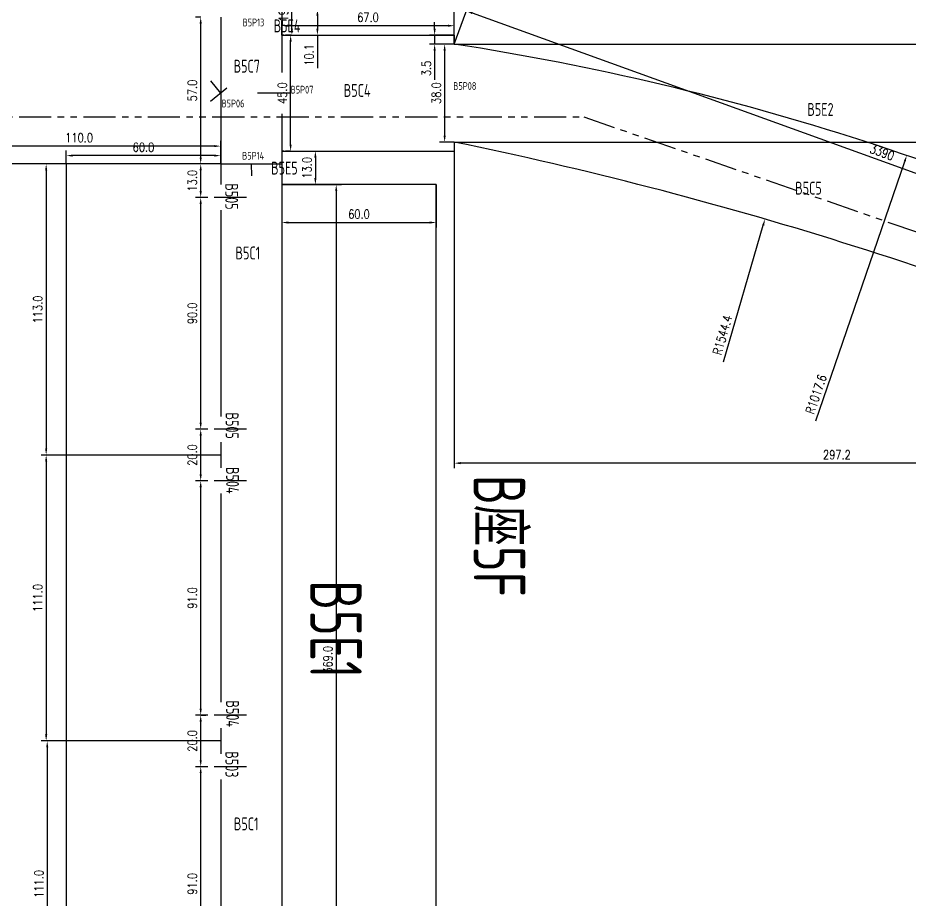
# Model space of a CAD drawing. Header units: millimetres. Extents: x -1254 to 4822, y -4397 to 16.
# Drawn here: x 746.8 to 1093.3, y -959.2 to -616.7 of the extents above; entities that cross this region are included whole.
import ezdxf

# ---------------------------------------------------------------- set-up
doc = ezdxf.new("R2010")
doc.units = ezdxf.units.MM
doc.header["$LTSCALE"] = 10
doc.linetypes.add('CENTER', pattern=[2, 1.25, -0.25, 0.25, -0.25])
doc.linetypes.add('PHANTOM', pattern=[2.5, 1.25, -0.25, 0.25, -0.25, 0.25, -0.25])
for name, color, linetype in [('1轮廓实线层', 7, 'Continuous'), ('2细线层', 6, 'Continuous'), ('3中心线层', 1, 'CENTER'), ('6文字层', 5, 'Continuous'), ('9双点划线层', 6, 'PHANTOM')]:
    doc.layers.add(name, color=color, linetype=linetype)
doc.styles.add('PC_TEXTSTYLE', font='gbenor.shx', dxfattribs={"width": 0.8, "bigfont": 'hzfs.shx'})
doc.styles.add('TH_GBDIM', font='romans.shx', dxfattribs={"width": 0.8, "bigfont": 'gbcbig.shx'})
doc.dimstyles.new('单位为厘米', dxfattribs={"dimtxt": 3.5, "dimasz": 2.5, "dimexe": 2, "dimexo": 0, "dimgap": 1.5, "dimtad": 1, "dimdec": 1, "dimzin": 0, "dimdsep": 46, "dimtxsty": 'TH_GBDIM', "dimcen": 2.5, "dimclrd": 1, "dimclre": 1, "dimclrt": 5, "dimadec": 0, "dimazin": 0, "dimtfac": 0.714286, "dimtdec": 1, "dimtmove": 0, "dimatfit": 3, "dimfxl": 1, "dimtzin": 0, "dimlwd": -1, "dimlwe": -1, "dimarcsym": 0})

# ---------------------------------------------------------------- blocks, each defined once
blk = doc.blocks.new('*D348')
at = {"layer": '1轮廓实线层', "color": 1, "transparency": 16777216}
for p, q in [((852.76, -623.4), (850.68, -623.4)), ((852.68, -665.9), (852.68, -625.9)), ((852.68, -668.4), (850.68, -668.4))]:
    blk.add_line(p, q, dxfattribs=at)
for points in [[(852.26, -625.9), (853.09, -625.9), (852.68, -623.4)], [(852.26, -665.9), (853.09, -665.9), (852.68, -668.4)]]:
    blk.add_solid(points, dxfattribs=at)
at = {"layer": 'Defpoints', "color": 0, "transparency": 16777216}
for p in [(852.68, -623.4), (852.76, -623.4), (852.68, -668.4)]:
    blk.add_point(p, dxfattribs=at)
at = {"layer": '1轮廓实线层', "color": 5, "transparency": 16777216, "insert": (849.43, -645.9), "char_height": 3.5, "attachment_point": 5, "rotation": 90, "style": 'TH_GBDIM'}
blk.add_mtext('45.0', dxfattribs=at)
blk = doc.blocks.new('*D263')
at = {"layer": '1轮廓实线层', "color": 1, "transparency": 16777216}
for p, q in [((852.76, -623.4), (850.68, -623.4)), ((852.68, -665.9), (852.68, -625.9)), ((852.68, -668.4), (850.68, -668.4))]:
    blk.add_line(p, q, dxfattribs=at)
for points in [[(852.26, -625.9), (853.09, -625.9), (852.68, -623.4)], [(852.26, -665.9), (853.09, -665.9), (852.68, -668.4)]]:
    blk.add_solid(points, dxfattribs=at)
at = {"layer": 'Defpoints', "color": 0, "transparency": 16777216}
for p in [(852.68, -623.4), (852.76, -623.4), (852.68, -668.4)]:
    blk.add_point(p, dxfattribs=at)
at = {"layer": '1轮廓实线层', "color": 5, "transparency": 16777216, "insert": (849.43, -645.9), "char_height": 3.5, "attachment_point": 5, "rotation": 90, "style": 'TH_GBDIM'}
blk.add_mtext('45.0', dxfattribs=at)
blk = doc.blocks.new('*D270')
at = {"layer": '1轮廓实线层', "color": 1, "transparency": 16777216}
for p, q in [((817.76, -907.4), (815.76, -907.4)), ((817.76, -995.9), (817.76, -909.9)), ((817.76, -998.4), (815.76, -998.4))]:
    blk.add_line(p, q, dxfattribs=at)
for points in [[(817.34, -909.9), (818.17, -909.9), (817.76, -907.4)], [(817.34, -995.9), (818.17, -995.9), (817.76, -998.4)]]:
    blk.add_solid(points, dxfattribs=at)
at = {"layer": 'Defpoints', "color": 0, "transparency": 16777216}
for p in [(817.76, -907.4), (817.76, -907.4), (817.76, -998.4)]:
    blk.add_point(p, dxfattribs=at)
at = {"layer": '1轮廓实线层', "color": 5, "transparency": 16777216, "insert": (814.51, -952.9), "char_height": 3.5, "attachment_point": 5, "rotation": 90, "style": 'TH_GBDIM'}
blk.add_mtext('91.0', dxfattribs=at)
blk = doc.blocks.new('*D271')
at = {"layer": '1轮廓实线层', "color": 1, "transparency": 16777216}
for p, q in [((817.76, -887.4), (815.76, -887.4)), ((817.76, -904.9), (817.76, -889.9)), ((817.76, -907.4), (815.76, -907.4))]:
    blk.add_line(p, q, dxfattribs=at)
for points in [[(817.34, -889.9), (818.17, -889.9), (817.76, -887.4)], [(817.34, -904.9), (818.17, -904.9), (817.76, -907.4)]]:
    blk.add_solid(points, dxfattribs=at)
at = {"layer": 'Defpoints', "color": 0, "transparency": 16777216}
for p in [(817.76, -887.4), (817.76, -887.4), (817.76, -907.4)]:
    blk.add_point(p, dxfattribs=at)
at = {"layer": '1轮廓实线层', "color": 5, "transparency": 16777216, "insert": (814.51, -897.4), "char_height": 3.5, "attachment_point": 5, "rotation": 90, "style": 'TH_GBDIM'}
blk.add_mtext('20.0', dxfattribs=at)
blk = doc.blocks.new('*D272')
at = {"layer": '1轮廓实线层', "color": 1, "transparency": 16777216}
for p, q in [((817.76, -796.4), (815.76, -796.4)), ((817.76, -884.9), (817.76, -798.9)), ((817.76, -887.4), (819.76, -887.4))]:
    blk.add_line(p, q, dxfattribs=at)
for points in [[(817.34, -798.9), (818.17, -798.9), (817.76, -796.4)], [(817.34, -884.9), (818.17, -884.9), (817.76, -887.4)]]:
    blk.add_solid(points, dxfattribs=at)
at = {"layer": 'Defpoints', "color": 0, "transparency": 16777216}
for p in [(817.76, -796.4), (817.76, -796.4), (817.76, -887.4)]:
    blk.add_point(p, dxfattribs=at)
at = {"layer": '1轮廓实线层', "color": 5, "transparency": 16777216, "insert": (814.51, -841.9), "char_height": 3.5, "attachment_point": 5, "rotation": 90, "style": 'TH_GBDIM'}
blk.add_mtext('91.0', dxfattribs=at)
blk = doc.blocks.new('*D273')
at = {"layer": '1轮廓实线层', "color": 1, "transparency": 16777216}
for p, q in [((817.76, -776.4), (815.76, -776.4)), ((817.76, -793.9), (817.76, -778.9)), ((817.76, -796.4), (815.76, -796.4))]:
    blk.add_line(p, q, dxfattribs=at)
for points in [[(817.34, -778.9), (818.17, -778.9), (817.76, -776.4)], [(817.34, -793.9), (818.17, -793.9), (817.76, -796.4)]]:
    blk.add_solid(points, dxfattribs=at)
at = {"layer": 'Defpoints', "color": 0, "transparency": 16777216}
for p in [(817.76, -776.4), (817.76, -776.4), (817.76, -796.4)]:
    blk.add_point(p, dxfattribs=at)
at = {"layer": '1轮廓实线层', "color": 5, "transparency": 16777216, "insert": (814.51, -786.4), "char_height": 3.5, "attachment_point": 5, "rotation": 90, "style": 'TH_GBDIM'}
blk.add_mtext('20.0', dxfattribs=at)
blk = doc.blocks.new('*D274')
at = {"layer": '1轮廓实线层', "color": 1, "transparency": 16777216}
for p, q in [((817.76, -686.4), (815.76, -686.4)), ((817.76, -773.9), (817.76, -688.9)), ((817.76, -776.4), (815.76, -776.4))]:
    blk.add_line(p, q, dxfattribs=at)
for points in [[(817.34, -688.9), (818.17, -688.9), (817.76, -686.4)], [(817.34, -773.9), (818.17, -773.9), (817.76, -776.4)]]:
    blk.add_solid(points, dxfattribs=at)
at = {"layer": 'Defpoints', "color": 0, "transparency": 16777216}
for p in [(817.76, -686.4), (817.76, -686.4), (817.76, -776.4)]:
    blk.add_point(p, dxfattribs=at)
at = {"layer": '1轮廓实线层', "color": 5, "transparency": 16777216, "insert": (814.51, -731.4), "char_height": 3.5, "attachment_point": 5, "rotation": 90, "style": 'TH_GBDIM'}
blk.add_mtext('90.0', dxfattribs=at)
blk = doc.blocks.new('*D275')
at = {"layer": '1轮廓实线层', "color": 1, "transparency": 16777216}
for p, q in [((817.76, -673.4), (815.76, -673.4)), ((817.76, -683.9), (817.76, -675.9)), ((817.76, -686.4), (815.76, -686.4))]:
    blk.add_line(p, q, dxfattribs=at)
for points in [[(817.34, -675.9), (818.17, -675.9), (817.76, -673.4)], [(817.34, -683.9), (818.17, -683.9), (817.76, -686.4)]]:
    blk.add_solid(points, dxfattribs=at)
at = {"layer": 'Defpoints', "color": 0, "transparency": 16777216}
for p in [(817.76, -673.4), (817.76, -673.4), (817.76, -686.4)]:
    blk.add_point(p, dxfattribs=at)
at = {"layer": '1轮廓实线层', "color": 5, "transparency": 16777216, "insert": (814.51, -679.9), "char_height": 3.5, "attachment_point": 5, "rotation": 90, "style": 'TH_GBDIM'}
blk.add_mtext('13.0', dxfattribs=at)
blk = doc.blocks.new('*D280')
at = {"layer": '1轮廓实线层', "color": 1, "transparency": 16777216}
for p, q in [((854.23, -604.4), (851.16, -604.4)), ((853.16, -620.9), (853.16, -606.9)), ((850.09, -623.4), (855.16, -623.4))]:
    blk.add_line(p, q, dxfattribs=at)
for points in [[(852.74, -606.9), (853.58, -606.9), (853.16, -604.4)], [(852.74, -620.9), (853.58, -620.9), (853.16, -623.4)]]:
    blk.add_solid(points, dxfattribs=at)
at = {"layer": 'Defpoints', "color": 0, "transparency": 16777216}
for p in [(853.16, -604.4), (854.23, -604.4), (850.09, -623.4)]:
    blk.add_point(p, dxfattribs=at)
at = {"layer": '1轮廓实线层', "color": 5, "transparency": 16777216, "insert": (849.91, -613.9), "char_height": 3.5, "attachment_point": 5, "rotation": 90, "style": 'TH_GBDIM'}
blk.add_mtext('19.0', dxfattribs=at)
blk = doc.blocks.new('*D283')
at = {"layer": '1轮廓实线层', "color": 1, "transparency": 16777216}
for p, q in [((817.76, -616.4), (815.76, -616.4)), ((817.76, -670.9), (817.76, -618.9)), ((817.76, -673.4), (815.76, -673.4))]:
    blk.add_line(p, q, dxfattribs=at)
for points in [[(817.34, -618.9), (818.17, -618.9), (817.76, -616.4)], [(817.34, -670.9), (818.17, -670.9), (817.76, -673.4)]]:
    blk.add_solid(points, dxfattribs=at)
at = {"layer": 'Defpoints', "color": 0, "transparency": 16777216}
for p in [(817.76, -616.4), (817.76, -616.4), (817.76, -673.4)]:
    blk.add_point(p, dxfattribs=at)
at = {"layer": '1轮廓实线层', "color": 5, "transparency": 16777216, "insert": (814.51, -644.9), "char_height": 3.5, "attachment_point": 5, "rotation": 90, "style": 'TH_GBDIM'}
blk.add_mtext('57.0', dxfattribs=at)
blk = doc.blocks.new('*D286')
at = {"layer": '1轮廓实线层', "color": 1, "transparency": 16777216}
for p, q in [((715.53, -646.9), (715.53, -668.48)), ((825.53, -673.4), (825.53, -664.48)), ((823.03, -666.48), (718.03, -666.48))]:
    blk.add_line(p, q, dxfattribs=at)
for points in [[(718.03, -666.06), (718.03, -666.89), (715.53, -666.48)], [(823.03, -666.06), (823.03, -666.89), (825.53, -666.48)]]:
    blk.add_solid(points, dxfattribs=at)
at = {"layer": 'Defpoints', "color": 0, "transparency": 16777216}
for p in [(715.53, -646.9), (715.53, -666.48), (825.53, -673.4)]:
    blk.add_point(p, dxfattribs=at)
at = {"layer": '1轮廓实线层', "color": 5, "transparency": 16777216, "insert": (770.53, -663.23), "char_height": 3.5, "attachment_point": 5, "style": 'TH_GBDIM'}
blk.add_mtext('110.0', dxfattribs=at)
blk = doc.blocks.new('*D296')
at = {"layer": '1轮廓实线层', "color": 1, "transparency": 16777216}
for p, q in [((849.23, -623.4), (849.23, -617.73)), ((913.73, -619.73), (851.73, -619.73)), ((916.23, -623.4), (916.23, -617.73))]:
    blk.add_line(p, q, dxfattribs=at)
for points in [[(851.73, -619.31), (851.73, -620.15), (849.23, -619.73)], [(913.73, -619.31), (913.73, -620.15), (916.23, -619.73)]]:
    blk.add_solid(points, dxfattribs=at)
at = {"layer": 'Defpoints', "color": 0, "transparency": 16777216}
for p in [(849.23, -619.73), (849.23, -623.4), (916.23, -623.4)]:
    blk.add_point(p, dxfattribs=at)
at = {"layer": '1轮廓实线层', "color": 5, "transparency": 16777216, "insert": (882.73, -616.48), "char_height": 3.5, "attachment_point": 5, "style": 'TH_GBDIM'}
blk.add_mtext('67.0', dxfattribs=at)
blk = doc.blocks.new('*D297')
at = {"layer": '1轮廓实线层', "color": 1, "transparency": 16777216}
for p, q in [((916.23, -626.9), (921.58, -612.11)), ((1239.27, -729.03), (923.25, -614.84)), ((1236.96, -742.79), (1242.3, -727.99))]:
    blk.add_line(p, q, dxfattribs=at)
for points in [[(923.39, -614.44), (923.11, -615.23), (920.9, -613.99)], [(1239.41, -728.63), (1239.13, -729.42), (1241.62, -729.88)]]:
    blk.add_solid(points, dxfattribs=at)
at = {"layer": 'Defpoints', "color": 0, "transparency": 16777216}
for p in [(920.9, -613.99), (916.23, -626.9), (1236.96, -742.79)]:
    blk.add_point(p, dxfattribs=at)
at = {"layer": '1轮廓实线层', "color": 5, "transparency": 16777216, "insert": (1082.36, -668.87), "char_height": 3.5, "attachment_point": 5, "rotation": 340.1334, "style": 'TH_GBDIM'}
blk.add_mtext('{3390}{}{}', dxfattribs=at)
blk = doc.blocks.new('*D298')
at = {"layer": '1轮廓实线层', "color": 1, "transparency": 16777216}
for p, q in [((916.23, -626.9), (910.49, -626.9)), ((912.49, -629.4), (912.49, -662.4)), ((916.23, -664.9), (910.49, -664.9))]:
    blk.add_line(p, q, dxfattribs=at)
for points in [[(912.07, -629.4), (912.91, -629.4), (912.49, -626.9)], [(912.07, -662.4), (912.91, -662.4), (912.49, -664.9)]]:
    blk.add_solid(points, dxfattribs=at)
at = {"layer": 'Defpoints', "color": 0, "transparency": 16777216}
for p in [(916.23, -626.9), (912.49, -664.9), (916.23, -664.9)]:
    blk.add_point(p, dxfattribs=at)
at = {"layer": '1轮廓实线层', "color": 5, "transparency": 16777216, "insert": (909.24, -645.9), "char_height": 3.5, "attachment_point": 5, "rotation": 90, "style": 'TH_GBDIM'}
blk.add_mtext('38.0', dxfattribs=at)
blk = doc.blocks.new('*D300')
at = {"layer": '1轮廓实线层', "color": 1, "transparency": 16777216}
for p, q in [((765.53, -673.4), (765.53, -668.16)), ((825.53, -673.4), (825.53, -668.16)), ((823.03, -670.16), (768.03, -670.16))]:
    blk.add_line(p, q, dxfattribs=at)
for points in [[(768.03, -669.74), (768.03, -670.57), (765.53, -670.16)], [(823.03, -669.74), (823.03, -670.57), (825.53, -670.16)]]:
    blk.add_solid(points, dxfattribs=at)
at = {"layer": 'Defpoints', "color": 0, "transparency": 16777216}
for p in [(765.53, -670.16), (765.53, -673.4), (825.53, -673.4)]:
    blk.add_point(p, dxfattribs=at)
at = {"layer": '1轮廓实线层', "color": 5, "transparency": 16777216, "insert": (795.53, -666.91), "char_height": 3.5, "attachment_point": 5, "style": 'TH_GBDIM'}
blk.add_mtext('60.0', dxfattribs=at)
blk = doc.blocks.new('*D527')
at = {"layer": '6文字层', "color": 1, "transparency": 16777216}
for p, q in [((765.53, -673.4), (755.75, -673.4)), ((757.75, -675.9), (757.75, -783.9)), ((765.53, -786.4), (755.75, -786.4))]:
    blk.add_line(p, q, dxfattribs=at)
for points in [[(757.33, -675.9), (758.16, -675.9), (757.75, -673.4)], [(757.33, -783.9), (758.16, -783.9), (757.75, -786.4)]]:
    blk.add_solid(points, dxfattribs=at)
at = {"layer": 'Defpoints', "color": 0, "transparency": 16777216}
for p in [(765.53, -673.4), (757.75, -786.4), (765.53, -786.4)]:
    blk.add_point(p, dxfattribs=at)
at = {"layer": '6文字层', "color": 5, "transparency": 16777216, "insert": (754.5, -729.9), "char_height": 3.5, "attachment_point": 5, "rotation": 90, "style": 'TH_GBDIM'}
blk.add_mtext('113.0', dxfattribs=at)
blk = doc.blocks.new('*D528')
at = {"layer": '6文字层', "color": 1, "transparency": 16777216}
for p, q in [((765.53, -786.4), (755.75, -786.4)), ((757.75, -788.9), (757.75, -894.9)), ((765.53, -897.4), (755.75, -897.4))]:
    blk.add_line(p, q, dxfattribs=at)
for points in [[(757.33, -788.9), (758.16, -788.9), (757.75, -786.4)], [(757.33, -894.9), (758.16, -894.9), (757.75, -897.4)]]:
    blk.add_solid(points, dxfattribs=at)
at = {"layer": 'Defpoints', "color": 0, "transparency": 16777216}
for p in [(765.53, -786.4), (757.75, -897.4), (765.53, -897.4)]:
    blk.add_point(p, dxfattribs=at)
at = {"layer": '6文字层', "color": 5, "transparency": 16777216, "insert": (754.5, -841.9), "char_height": 3.5, "attachment_point": 5, "rotation": 90, "style": 'TH_GBDIM'}
blk.add_mtext('111.0', dxfattribs=at)
blk = doc.blocks.new('*D529')
at = {"layer": '6文字层', "color": 1, "transparency": 16777216}
for p, q in [((765.53, -897.4), (756.16, -897.4)), ((758.16, -899.9), (758.16, -1005.9)), ((765.53, -1008.4), (756.16, -1008.4))]:
    blk.add_line(p, q, dxfattribs=at)
for points in [[(757.75, -899.9), (758.58, -899.9), (758.16, -897.4)], [(757.75, -1005.9), (758.58, -1005.9), (758.16, -1008.4)]]:
    blk.add_solid(points, dxfattribs=at)
at = {"layer": 'Defpoints', "color": 0, "transparency": 16777216}
for p in [(765.53, -897.4), (758.16, -1008.4), (765.53, -1008.4)]:
    blk.add_point(p, dxfattribs=at)
at = {"layer": '6文字层', "color": 5, "transparency": 16777216, "insert": (754.91, -952.9), "char_height": 3.5, "attachment_point": 5, "rotation": 90, "style": 'TH_GBDIM'}
blk.add_mtext('111.0', dxfattribs=at)
blk = doc.blocks.new('*D533')
at = {"layer": '6文字层', "color": 1, "transparency": 16777216}
for p, q in [((849.23, -613.33), (865.09, -613.33)), ((863.09, -615.83), (863.09, -620.9)), ((849.23, -623.4), (865.09, -623.4)), ((863.09, -623.4), (863.09, -636.23))]:
    blk.add_line(p, q, dxfattribs=at)
for points in [[(862.67, -615.83), (863.5, -615.83), (863.09, -613.33)], [(862.67, -620.9), (863.5, -620.9), (863.09, -623.4)]]:
    blk.add_solid(points, dxfattribs=at)
at = {"layer": 'Defpoints', "color": 0, "transparency": 16777216}
for p in [(849.23, -613.33), (849.23, -623.4), (863.09, -623.4)]:
    blk.add_point(p, dxfattribs=at)
at = {"layer": '6文字层', "color": 5, "transparency": 16777216, "insert": (859.84, -631.07), "char_height": 3.5, "attachment_point": 5, "rotation": 90, "style": 'TH_GBDIM'}
blk.add_mtext('10.1', dxfattribs=at)
blk = doc.blocks.new('*D534')
at = {"layer": '6文字层', "color": 1, "transparency": 16777216}
for p, q in [((908.6, -620.9), (908.6, -618.4)), ((916.23, -623.4), (906.6, -623.4)), ((908.6, -623.4), (908.6, -626.9)), ((916.23, -626.9), (906.6, -626.9)), ((908.6, -629.4), (908.6, -640.77))]:
    blk.add_line(p, q, dxfattribs=at)
for points in [[(908.18, -620.9), (909.02, -620.9), (908.6, -623.4)], [(908.18, -629.4), (909.02, -629.4), (908.6, -626.9)]]:
    blk.add_solid(points, dxfattribs=at)
at = {"layer": 'Defpoints', "color": 0, "transparency": 16777216}
for p in [(916.23, -623.4), (908.6, -626.9), (916.23, -626.9)]:
    blk.add_point(p, dxfattribs=at)
at = {"layer": '6文字层', "color": 5, "transparency": 16777216, "insert": (905.35, -636.33), "char_height": 3.5, "attachment_point": 5, "rotation": 90, "style": 'TH_GBDIM'}
blk.add_mtext('3.5', dxfattribs=at)
blk = doc.blocks.new('*D535')
at = {"layer": '6文字层', "color": 1, "transparency": 16777216}
for p, q in [((849.23, -668.4), (864.29, -668.4)), ((862.29, -670.9), (862.29, -678.9)), ((849.23, -681.4), (864.29, -681.4))]:
    blk.add_line(p, q, dxfattribs=at)
for points in [[(861.88, -670.9), (862.71, -670.9), (862.29, -668.4)], [(861.88, -678.9), (862.71, -678.9), (862.29, -681.4)]]:
    blk.add_solid(points, dxfattribs=at)
at = {"layer": 'Defpoints', "color": 0, "transparency": 16777216}
for p in [(849.23, -668.4), (849.23, -681.4), (862.29, -681.4)]:
    blk.add_point(p, dxfattribs=at)
at = {"layer": '6文字层', "color": 5, "transparency": 16777216, "insert": (859.04, -674.9), "char_height": 3.5, "attachment_point": 5, "rotation": 90, "style": 'TH_GBDIM'}
blk.add_mtext('13.0', dxfattribs=at)
blk = doc.blocks.new('*D536')
at = {"layer": '6文字层', "color": 1, "transparency": 16777216}
for p, q in [((849.23, -681.4), (849.23, -698.13)), ((909.23, -681.4), (909.23, -698.13)), ((851.73, -696.13), (906.73, -696.13))]:
    blk.add_line(p, q, dxfattribs=at)
for points in [[(851.73, -695.72), (851.73, -696.55), (849.23, -696.13)], [(906.73, -695.72), (906.73, -696.55), (909.23, -696.13)]]:
    blk.add_solid(points, dxfattribs=at)
at = {"layer": 'Defpoints', "color": 0, "transparency": 16777216}
for p in [(849.23, -681.4), (909.23, -681.4), (909.23, -696.13)]:
    blk.add_point(p, dxfattribs=at)
at = {"layer": '6文字层', "color": 5, "transparency": 16777216, "insert": (879.23, -692.88), "char_height": 3.5, "attachment_point": 5, "style": 'TH_GBDIM'}
blk.add_mtext('60.0', dxfattribs=at)
blk = doc.blocks.new('*D537')
at = {"layer": '6文字层', "color": 1, "transparency": 16777216}
for p, q in [((849.23, -681.4), (872.38, -681.4)), ((870.38, -683.9), (870.38, -1047.9)), ((849.23, -1050.4), (872.38, -1050.4))]:
    blk.add_line(p, q, dxfattribs=at)
for points in [[(869.97, -683.9), (870.8, -683.9), (870.38, -681.4)], [(869.97, -1047.9), (870.8, -1047.9), (870.38, -1050.4)]]:
    blk.add_solid(points, dxfattribs=at)
at = {"layer": 'Defpoints', "color": 0, "transparency": 16777216}
for p in [(849.23, -681.4), (849.23, -1050.4), (870.38, -1050.4)]:
    blk.add_point(p, dxfattribs=at)
at = {"layer": '6文字层', "color": 5, "transparency": 16777216, "insert": (867.13, -865.9), "char_height": 3.5, "attachment_point": 5, "rotation": 90, "style": 'TH_GBDIM'}
blk.add_mtext('369.0', dxfattribs=at)
blk = doc.blocks.new('*D540')
at = {"layer": '6文字层', "color": 1, "transparency": 16777216}
blk.add_line((1056.65, -773.11), (1091.13, -672.47), dxfattribs=at)
blk.add_solid([(1090.74, -672.33), (1091.53, -672.6), (1091.94, -670.1)], dxfattribs=at)
at = {"layer": 'Defpoints', "color": 0, "transparency": 16777216}
for p in [(1091.94, -670.1), (762.07, -1632.79)]:
    blk.add_point(p, dxfattribs=at)
at = {"layer": '6文字层', "color": 5, "transparency": 16777216, "insert": (1056.74, -762.81), "char_height": 3.5, "attachment_point": 5, "rotation": 71.0854, "style": 'TH_GBDIM'}
blk.add_mtext('R1017.6', dxfattribs=at)
blk = doc.blocks.new('*D541')
at = {"layer": '6文字层', "color": 1, "transparency": 16777216}
for p, q in [((916.23, -626.9), (1237.75, -626.9)), ((1235.75, -629.4), (1235.75, -724.77)), ((1226.41, -727.27), (1237.75, -727.27))]:
    blk.add_line(p, q, dxfattribs=at)
for points in [[(1235.34, -629.4), (1236.17, -629.4), (1235.75, -626.9)], [(1235.34, -724.77), (1236.17, -724.77), (1235.75, -727.27)]]:
    blk.add_solid(points, dxfattribs=at)
at = {"layer": 'Defpoints', "color": 0, "transparency": 16777216}
for p in [(916.23, -626.9), (1226.41, -727.27), (1235.75, -727.27)]:
    blk.add_point(p, dxfattribs=at)
at = {"layer": '6文字层', "color": 5, "transparency": 16777216, "insert": (1232.5, -677.08), "char_height": 3.5, "attachment_point": 5, "rotation": 90, "style": 'TH_GBDIM'}
blk.add_mtext('100.4', dxfattribs=at)
blk = doc.blocks.new('*D542')
at = {"layer": '6文字层', "color": 1, "transparency": 16777216}
for p, q in [((916.23, -626.9), (916.23, -608.68)), ((1226.41, -727.27), (1226.41, -608.68)), ((918.73, -610.68), (1223.91, -610.68))]:
    blk.add_line(p, q, dxfattribs=at)
for points in [[(918.73, -610.26), (918.73, -611.09), (916.23, -610.68)], [(1223.91, -610.26), (1223.91, -611.09), (1226.41, -610.68)]]:
    blk.add_solid(points, dxfattribs=at)
at = {"layer": 'Defpoints', "color": 0, "transparency": 16777216}
for p in [(1226.41, -610.68), (916.23, -626.9), (1226.41, -727.27)]:
    blk.add_point(p, dxfattribs=at)
at = {"layer": '6文字层', "color": 5, "transparency": 16777216, "insert": (1071.32, -607.43), "char_height": 3.5, "attachment_point": 5, "style": 'TH_GBDIM'}
blk.add_mtext('310.2', dxfattribs=at)
blk = doc.blocks.new('*D543')
at = {"layer": '6文字层', "color": 1, "transparency": 16777216}
blk.add_line((1020.77, -750.16), (1036.18, -697.21), dxfattribs=at)
blk.add_solid([(1035.78, -697.09), (1036.58, -697.32), (1036.88, -694.81)], dxfattribs=at)
at = {"layer": 'Defpoints', "color": 0, "transparency": 16777216}
for p in [(1036.88, -694.81), (605.3, -2177.64)]:
    blk.add_point(p, dxfattribs=at)
at = {"layer": '6文字层', "color": 5, "transparency": 16777216, "insert": (1020.4, -739.81), "char_height": 3.5, "attachment_point": 5, "rotation": 73.7721, "style": 'TH_GBDIM'}
blk.add_mtext('R1544.4', dxfattribs=at)
blk = doc.blocks.new('*D544')
at = {"layer": '6文字层', "color": 1, "transparency": 16777216}
for p, q in [((916.23, -664.9), (916.23, -791.56)), ((1213.4, -758.07), (1213.4, -791.56)), ((1210.9, -789.56), (918.73, -789.56))]:
    blk.add_line(p, q, dxfattribs=at)
for points in [[(918.73, -789.14), (918.73, -789.97), (916.23, -789.56)], [(1210.9, -789.14), (1210.9, -789.97), (1213.4, -789.56)]]:
    blk.add_solid(points, dxfattribs=at)
at = {"layer": 'Defpoints', "color": 0, "transparency": 16777216}
for p in [(916.23, -664.9), (1213.4, -758.07), (916.23, -789.56)]:
    blk.add_point(p, dxfattribs=at)
at = {"layer": '6文字层', "color": 5, "transparency": 16777216, "insert": (1064.82, -786.31), "char_height": 3.5, "attachment_point": 5, "style": 'TH_GBDIM'}
blk.add_mtext('297.2', dxfattribs=at)
blk = doc.blocks.new('*D545')
at = {"layer": '6文字层', "color": 1, "transparency": 16777216}
for p, q in [((916.23, -664.9), (1212.17, -664.9)), ((1210.17, -755.54), (1210.17, -667.4)), ((1213.41, -758.04), (1208.17, -758.04))]:
    blk.add_line(p, q, dxfattribs=at)
for points in [[(1209.75, -667.4), (1210.58, -667.4), (1210.17, -664.9)], [(1209.75, -755.54), (1210.58, -755.54), (1210.17, -758.04)]]:
    blk.add_solid(points, dxfattribs=at)
at = {"layer": 'Defpoints', "color": 0, "transparency": 16777216}
for p in [(916.23, -664.9), (1210.17, -664.9), (1213.41, -758.04)]:
    blk.add_point(p, dxfattribs=at)
at = {"layer": '6文字层', "color": 5, "transparency": 16777216, "insert": (1206.92, -711.47), "char_height": 3.5, "attachment_point": 5, "rotation": 90, "style": 'TH_GBDIM'}
blk.add_mtext('93.1', dxfattribs=at)

msp = doc.modelspace()

# ---------------------------------------------------------------- linework, layer by layer
at = {"layer": '1轮廓实线层'}
for p, q in [((849.232, -609.4), (849.232, -637.9)), ((850.085, -623.4), (849.232, -623.4)), ((850.085, -623.4), (849.232, -623.4)), ((849.232, -623.4), (916.232, -623.4)), ((916.232, -623.4), (916.232, -626.9)), ((849.232, -653.9), (849.232, -1070.4)), ((916.232, -664.9), (916.232, -668.4)), ((850.085, -668.4), (849.232, -668.4)), ((850.085, -668.4), (849.232, -668.4)), ((849.232, -668.4), (916.232, -668.4)), ((825.532, -673.4), (723.532, -673.4)), ((825.532, -673.4), (765.528, -673.4)), ((765.528, -673.4), (765.528, -1174.4)), ((825.532, -673.4), (778.938, -673.4)), ((825.532, -673.4), (825.532, -681.4)), ((906.023, -681.4), (849.232, -681.4)), ((909.232, -681.4), (906.023, -681.4)), ((909.232, -1050.4), (909.232, -681.4)), ((825.532, -691.4), (825.532, -771.4)), ((825.532, -781.4), (825.532, -791.4)), ((825.532, -786.4), (765.528, -786.4)), ((825.532, -801.4), (825.532, -882.4)), ((825.532, -892.4), (825.532, -902.4)), ((825.532, -897.4), (765.528, -897.4)), ((825.532, -912.4), (825.532, -993.4))]:
    msp.add_line(p, q, dxfattribs=at)
for centre, radius, start, end in [((762.07, -1632.792), 1017.637, 62.852128, 81.2867), ((605.296, -2177.636), 1544.361, 66.811153, 78.384912)]:
    msp.add_arc(centre, radius, start, end, dxfattribs=at)
at = {"layer": '2细线层'}
for p, q in [((825.532, -616.4), (825.532, -673.4)), ((827.904, -643.971), (821.618, -649.206)), ((825.532, -645.947), (821.734, -641.168)), ((825.532, -673.4), (849.232, -673.4)), ((837.382, -673.4), (837.494, -678.053))]:
    msp.add_line(p, q, dxfattribs=at)
at = {"layer": '3中心线层'}
for p, q in [((852.362, -645.9), (838.981, -645.9)), ((835.487, -686.4), (815.576, -686.4)), ((835.487, -776.4), (815.576, -776.4)), ((835.487, -796.4), (815.576, -796.4)), ((835.487, -887.4), (815.576, -887.4)), ((835.487, -907.4), (815.576, -907.4))]:
    msp.add_line(p, q, dxfattribs=at)
at = {"layer": '9双点划线层'}
for p, q in [((72.212, -655.113), (966.501, -655.113)), ((966.501, -655.113), (1219.902, -742.666))]:
    msp.add_line(p, q, dxfattribs=at)

# ---------------------------------------------------------------- texts
at = {"layer": '6文字层', "attachment_point": 1, "style": 'PC_TEXTSTYLE'}
for s, width, insert, char_height in [('B5P13', 13.35893, (834.019, -616.956), 3), ('B5E4', 13.35893, (846.098, -617.295), 5), ('B5C7', 17.95718, (830.554, -632.948), 5), ('B5P07', 13.35893, (852.677, -643.05), 3), ('B5C4', 17.95718, (873.323, -642.358), 5), ('B5P08', 13.35893, (915.835, -641.638), 3), ('B5P06', 13.35893, (825.845, -648.415), 3), ('B5E2', 13.35893, (1053.347, -649.725), 5), ('B5P14', 13.35893, (833.857, -668.701), 3), ('B5E5', 13.35893, (845.114, -672.501), 5), ('B5C5', 13.35893, (1048.624, -680.298), 5), ('B5C1', 17.95718, (831.285, -705.461), 5), ('B5C1', 17.95718, (830.646, -927.115), 5)]:
    msp.add_mtext_dynamic_manual_height_columns(s, width=width, gutter_width=25, heights=[0], dxfattribs=dict(at, insert=insert, char_height=char_height))
at = {"layer": '6文字层', "attachment_point": 1, "rotation": 270, "style": 'PC_TEXTSTYLE'}
for s, width, insert, char_height in [('B505', 17.95718, (832.29, -680.935), 5), ('B505', 17.95718, (832.446, -769.911), 5), ('B504', 17.95718, (832.631, -791.11), 5), ('B座5F', 114.92417, (943.756, -794.173), 20), ('B5E1', 114.92417, (880.27, -835.011), 20), ('B504', 17.95718, (832.634, -881.704), 5), ('B503', 17.95718, (832.37, -901.449), 5)]:
    msp.add_mtext_dynamic_manual_height_columns(s, width=width, gutter_width=25, heights=[0], dxfattribs=dict(at, insert=insert, char_height=char_height))

# ---------------------------------------------------------------- dimensions: what is measured, and where the dimension line sits
at = {"layer": '1轮廓实线层'}
for base, p1, p2, picture, middle in [((853.159, -604.4), (850.085, -623.4), (854.232, -604.4), '*D280', (849.909, -613.9)), ((817.757, -616.4), (817.757, -673.4), (817.757, -616.4), '*D283', (814.507, -644.9)), ((852.677, -623.4), (852.677, -668.4), (852.763, -623.4), '*D348', (849.427, -645.9)), ((852.677, -623.4), (852.677, -668.4), (852.763, -623.4), '*D263', (849.427, -645.9)), ((817.757, -686.4), (817.757, -776.4), (817.757, -686.4), '*D274', (814.507, -731.4)), ((817.757, -776.4), (817.757, -796.4), (817.757, -776.4), '*D273', (814.507, -786.4)), ((817.757, -796.4), (817.757, -887.4), (817.757, -796.4), '*D272', (814.507, -841.9)), ((817.757, -887.4), (817.757, -907.4), (817.757, -887.4), '*D271', (814.507, -897.4)), ((817.757, -907.4), (817.757, -998.4), (817.757, -907.4), '*D270', (814.507, -952.9))]:
    dim = msp.add_linear_dim(base=base, p1=p1, p2=p2, angle=270, dimstyle='单位为厘米', dxfattribs=at)
    dim.commit()
    dim.dimension.update_dxf_attribs({"geometry": picture, "text_midpoint": middle})
dim = msp.add_aligned_dim(p1=(1236.956, -742.79), p2=(916.232, -626.9), distance=-13.731, text='{3390}{}{}', dimstyle='单位为厘米', override={"dimgap": 1.5, "dimtad": 1, "dimjust": 0, "dimdec": 1, "dimlfac": 10, "dimse1": 0, "dimse2": 0, "dimsd1": 0, "dimsd2": 0}, dxfattribs=at)
dim.commit()
dim.dimension.update_dxf_attribs({"geometry": '*D297', "text_midpoint": (1082.365, -668.874)})
for base, p1, p2, picture, middle in [((849.232, -619.729), (916.232, -623.4), (849.232, -623.4), '*D296', (882.732, -616.479)), ((715.532, -666.477), (825.532, -673.4), (715.532, -646.9), '*D286', (770.532, -663.227)), ((765.528, -670.158), (825.532, -673.4), (765.528, -673.4), '*D300', (795.53, -666.908))]:
    dim = msp.add_linear_dim(base=base, p1=p1, p2=p2, dimstyle='单位为厘米', dxfattribs=at)
    dim.commit()
    dim.dimension.update_dxf_attribs({"geometry": picture, "text_midpoint": middle})
dim = msp.add_aligned_dim(p1=(916.232, -626.9), p2=(916.232, -664.9), distance=-3.743, dimstyle='单位为厘米', dxfattribs=at)
dim.commit()
dim.dimension.update_dxf_attribs({"geometry": '*D298', "text_midpoint": (909.239, -645.9)})
dim = msp.add_linear_dim(base=(817.757, -673.4), p1=(817.757, -686.4), p2=(817.757, -673.4), angle=270, dimstyle='单位为厘米', dxfattribs=at)
dim.commit()
dim.dimension.update_dxf_attribs({"geometry": '*D275', "text_midpoint": (817.757, -679.9), "dimtype": 160})
at = {"layer": '6文字层'}
for base, p1, p2, picture, middle in [((1226.406, -610.677), (916.232, -626.9), (1226.406, -727.266), '*D542', (1071.319, -607.427)), ((916.232, -789.558), (1213.398, -758.065), (916.232, -664.9), '*D544', (1064.815, -786.308)), ((909.232, -696.132), (849.232, -681.4), (909.232, -681.4), '*D536', (879.232, -692.882))]:
    dim = msp.add_linear_dim(base=base, p1=p1, p2=p2, dimstyle='单位为厘米', dxfattribs=at)
    dim.commit()
    dim.dimension.update_dxf_attribs({"geometry": picture, "text_midpoint": middle})
for base, p1, p2, picture, middle in [((863.086, -623.4), (849.232, -613.33), (849.232, -623.4), '*D533', (859.836, -631.067)), ((908.599, -626.9), (916.232, -623.4), (916.232, -626.9), '*D534', (905.349, -636.333)), ((1235.755, -727.266), (916.232, -626.9), (1226.406, -727.266), '*D541', (1232.505, -677.083)), ((1210.168, -664.9), (1213.409, -758.041), (916.232, -664.9), '*D545', (1206.918, -711.47)), ((862.293, -681.4), (849.232, -668.4), (849.232, -681.4), '*D535', (859.043, -674.9)), ((757.747, -786.4), (765.528, -673.4), (765.528, -786.4), '*D527', (754.497, -729.9)), ((870.383, -1050.4), (849.232, -681.4), (849.232, -1050.4), '*D537', (867.133, -865.9)), ((757.747, -897.4), (765.528, -786.4), (765.528, -897.4), '*D528', (754.497, -841.9)), ((758.164, -1008.4), (765.528, -897.4), (765.528, -1008.4), '*D529', (754.914, -952.9))]:
    dim = msp.add_linear_dim(base=base, p1=p1, p2=p2, angle=90, dimstyle='单位为厘米', dxfattribs=at)
    dim.commit()
    dim.dimension.update_dxf_attribs({"geometry": picture, "text_midpoint": middle})
for center, mpoint, picture, middle in [((762.07, -1632.792), (1091.945, -670.105), '*D540', (1059.816, -763.866)), ((605.296, -2177.636), (1036.882, -694.806), '*D543', (1023.519, -740.719))]:
    dim = msp.add_radius_dim(center=center, mpoint=mpoint, dimstyle='单位为厘米', dxfattribs=at)
    dim.commit()
    dim.dimension.update_dxf_attribs({"geometry": picture, "text_midpoint": middle, "dimtype": 164})

doc.saveas('drawing.dxf')
